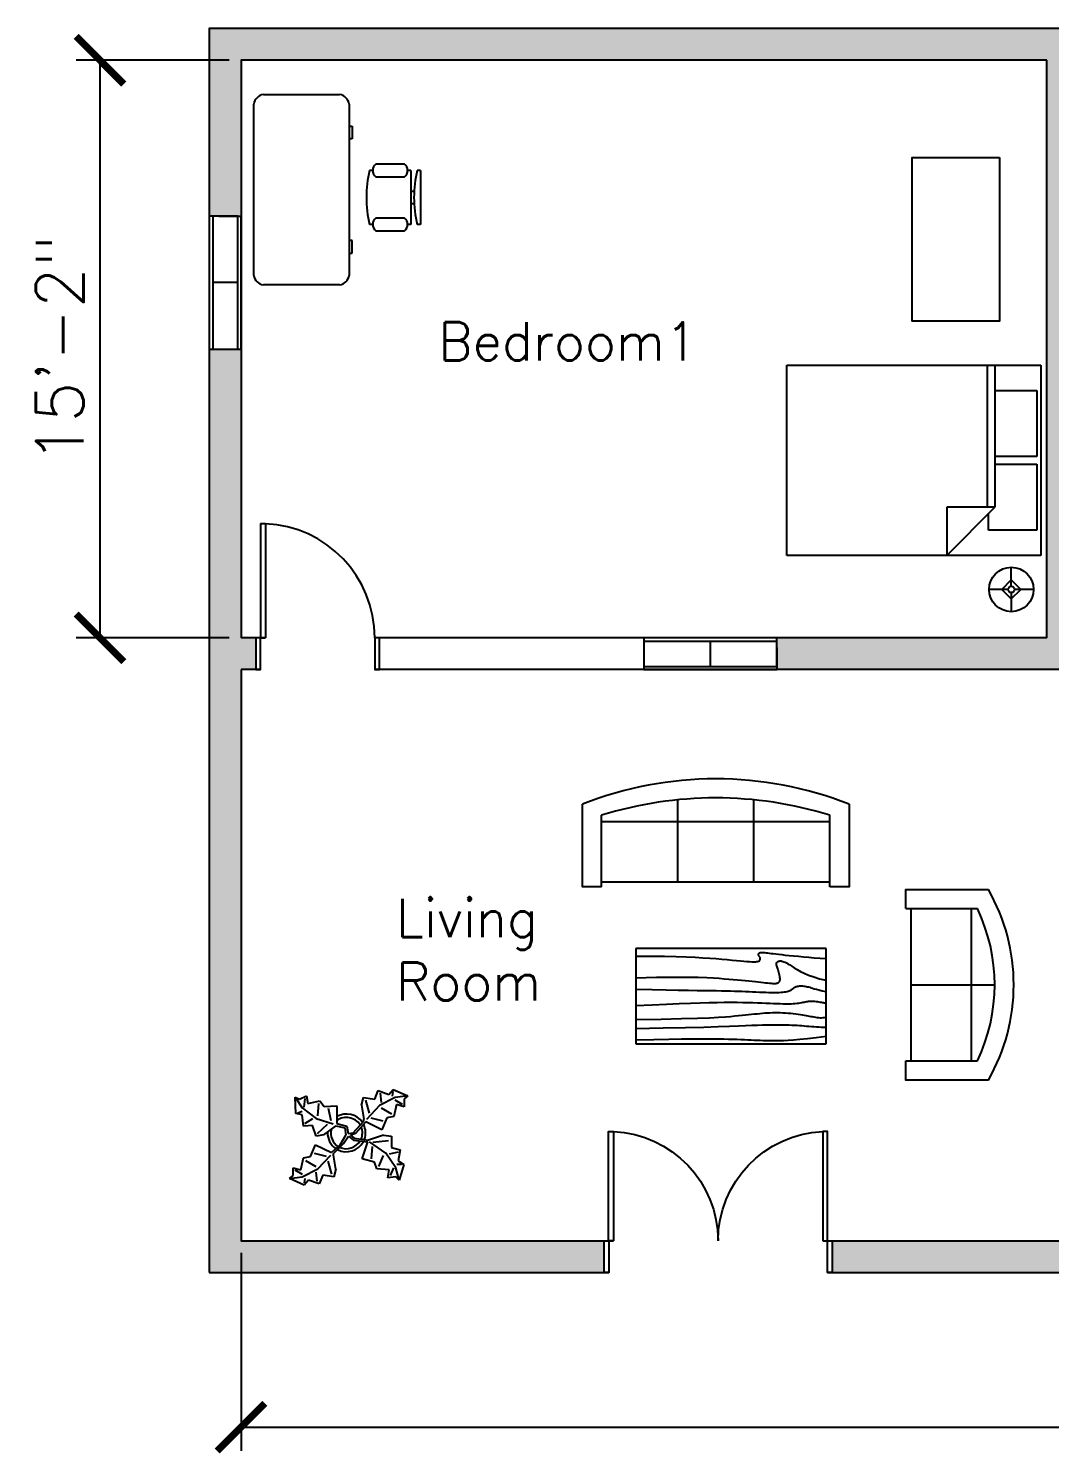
# Model space of a CAD drawing. Header units: inches. Extents: x 55 to 904, y 149 to 653.
# Drawn here: x 55.2 to 377.1, y 149.2 to 598.2 of the extents above; entities that cross this region are included whole.
import ezdxf

# ---------------------------------------------------------------- set-up
doc = ezdxf.new("R2010")
doc.units = ezdxf.units.IN
for name, color, linetype in [('Block', 4, 'Continuous'), ('Dim', 92, 'Continuous'), ('E-F-DOOR', 12, 'Continuous'), ('Hatches', 222, 'Continuous'), ('Text', 50, 'Continuous'), ('Window', 30, 'Continuous')]:
    doc.layers.add(name, color=color, linetype=linetype)
doc.styles.get("Standard").update_dxf_attribs({"font": 'simplex8.shx'})
doc.dimstyles.new('DIM', dxfattribs={"dimscale": 6, "dimtxt": 2.5, "dimasz": 2.5, "dimexe": 1.25, "dimexo": 0.625, "dimtad": 1, "dimlunit": 4, "dimtxsty": 'Standard', "dimblk": 'ARCHTICK', "dimcen": 2.5, "dimadec": 0, "dimazin": 0, "dimtfac": 1, "dimtmove": 0, "dimatfit": 3, "dimfxl": 1, "dimarcsym": 0})

# ---------------------------------------------------------------- blocks, each defined once
blk = doc.blocks.new('DR-36')
for p, q in [((0, 36), (0, 0)), ((0, 36), (1.5, 36)), ((1.5, 36), (1.5, 0)), ((0, 0), (1.5, 0))]:
    blk.add_line(p, q)
for points in [[(0, 0), (-1.5, 0), (-1.5, -10), (0, -10)], [(37.5, 0), (36, 0), (36, -10), (37.5, -10)]]:
    blk.add_lwpolyline(points, close=True)
blk.add_arc((0, 0), 36, 0, 87.6141)
blk = doc.blocks.new('DR-69P')
for points in [[(1.5, 0), (0, 0), (0, 34.5), (1.5, 34.5)], [(67.5, 0), (69, 0), (69, 34.5), (67.5, 34.5)], [(0, 0), (-1.5, 0), (-1.5, -10), (0, -10)], [(70.45, 0.02), (68.95, 0.02), (68.95, -9.98), (70.45, -9.98)]]:
    blk.add_lwpolyline(points, close=True)
for centre, start, end in [((0, 0), 0, 87.5104), ((69, 0), 92.4896, 180)]:
    blk.add_arc(centre, 34.5, start, end)
blk = doc.blocks.new('window')
at = {"layer": 'Window'}
for p, q in [((-10.01, 41.91), (-10.01, 0)), ((-7, 41.91), (-10.01, 41.91)), ((-8.87, 41.91), (-8.87, 0)), ((-1, 41.91), (-7, 41.91)), ((-7, 41.91), (0, 41.91)), ((-1, 0), (-1, 41.91)), ((0, 0), (0, 41.91)), ((-1, 20.96), (-8.87, 20.96)), ((-10.01, 0), (0, 0))]:
    blk.add_line(p, q, dxfattribs=at)
blk = doc.blocks.new('Bed - Queen')
at = {"linetype": 'Continuous'}
for p, q in [((0, -80.00003), (0, 0)), ((0, 0), (59.99999, 0)), ((59.99999, 0), (59.99999, -80.00003)), ((7.99999, -1.2), (28.79998, -1.2)), ((7.99999, -14.4), (7.99999, -1.2)), ((28.79998, -1.2), (28.79998, -14.4)), ((31.19999, -1.2), (51.99999, -1.2)), ((31.19999, -14.4), (31.19999, -1.2)), ((51.99999, -1.2), (51.99999, -16.4)), ((0, -14.4), (44.8, -14.4)), ((44.8, -16.8), (0, -16.8)), ((59.99999, -29.6), (44.8, -14.4)), ((44.8, -14.4), (44.8, -29.6)), ((51.99999, -16.4), (46.79936, -16.4)), ((44.8, -29.6), (59.99999, -29.6)), ((59.99999, -80.00003), (0, -80.00003))]:
    blk.add_line(p, q, dxfattribs=at)
blk = doc.blocks.new('Chair - Desk')
at = {"linetype": 'Continuous'}
for p, q in [((-8.5, 0), (-8.5, -1)), ((-8.5, 0), (8.5, 0)), ((8.5, 0), (8.5, -1)), ((-8.5, -3), (-8.5, -4)), ((-8.5, -3), (8.5, -3)), ((-2, -3), (-2, -1.9355)), ((2, -1.9576), (2, -3)), ((8.5, -3), (8.5, -4)), ((-10.5, -5), (-10.5, -14)), ((-6.5, -14), (-6.5, -5)), ((6.5, -5), (6.5, -14)), ((10.5, -14), (10.5, -5)), ((-8.5, -15), (-8.5, -16)), ((8.5, -15), (8.5, -16))]:
    blk.add_line(p, q, dxfattribs=at)
for centre, radius, start, end in [((-8.5, -6.5), 2.5, 36.8699, 143.1301), ((0, 34.625), 36.625, 256.5803, 283.4197), ((8.5, -6.5), 2.5, 36.8699, 143.1301), ((-8.5, -12.5), 2.5, 216.8699, 323.1301), ((0, 19.625), 36.625, 256.5803, 283.4197), ((8.5, -12.5), 2.5, 216.8699, 323.1301)]:
    blk.add_arc(centre, radius, start, end, dxfattribs=at)
blk = doc.blocks.new('Sofa - Roundback 7 ft.')
at = {"linetype": 'Continuous'}
for p, q in [((-12.00002, -32.4421), (-12.00003, -6.5971)), ((11.99997, -32.4421), (11.99998, -6.5971)), ((-36.000027, -34), (-36.000027, -11.4696)), ((-35.999844, -13.3819), (35.9998, -13.3819)), ((35.99998, -34), (35.99998, -11.4696)), ((-36.000027, -32.4421), (35.99998, -32.4421))]:
    blk.add_line(p, q, dxfattribs=at)
for points in [[(-36.000027, -34), (-42.000027, -34), (-42.000027, -8)], [(41.99998, -8), (41.99998, -34), (35.99998, -34)]]:
    blk.add_lwpolyline(points, dxfattribs=at)
for centre, radius, start, end in [((0, -114.25), 114.25, 68.43141, 111.5686), ((-0.00001, -127.1968), 121.1968, 72.72033, 107.2797)]:
    blk.add_arc(centre, radius, start, end, dxfattribs=at)
blk = doc.blocks.new('Sofa - Roundback Loveseat 5 ft.')
at = {"linetype": 'Continuous'}
for p, q in [((0, -32.44198), (0, -5.99998)), ((-24, -33.99998), (-24, -11.46958)), ((-23.9998, -13.38178), (23.99986, -13.38178)), ((24.00004, -33.99998), (24.00004, -11.46958)), ((-24, -32.44198), (24.00004, -32.44198))]:
    blk.add_line(p, q, dxfattribs=at)
for points in [[(-24, -33.99998), (-30, -33.99998), (-30, -7.99998)], [(30.00004, -7.99998), (30.00004, -33.99998), (24.00004, -33.99998)]]:
    blk.add_lwpolyline(points, dxfattribs=at)
for centre, radius, start, end in [((0, -60.24998), 60.24998, 60.13715, 119.8628), ((0, -61.38438), 55.38444, 64.32083, 115.6792)]:
    blk.add_arc(centre, radius, start, end, dxfattribs=at)
blk = doc.blocks.new('Table - Rectangular Woodgrain 60 x 30 in.')
at = {"linetype": 'Continuous'}
for p, q in [((0, 0), (0, -30)), ((60, 0), (0, 0)), ((60, -30), (60, 0)), ((0, -30), (60, -30))]:
    blk.add_line(p, q, dxfattribs=at)
for points in [[(0, -2.4), (4.8155, -2.418), (9.0302, -2.4688), (12.709, -2.5477), (15.9167, -2.65), (18.7181, -2.7711), (21.1781, -2.9063), (23.3616, -3.0508), (25.3333, -3.2), (27.1477, -3.3495), (28.8172, -3.4958), (30.3437, -3.636), (31.7291, -3.7667), (32.9756, -3.8849), (34.0849, -3.9875), (35.059, -4.0714), (35.9, -4.1334), (36.6114, -4.1711), (37.2041, -4.1854), (37.6906, -4.1779), (38.0833, -4.15), (38.3948, -4.1034), (38.6375, -4.0396), (38.8239, -3.9602), (38.9666, -3.8667), (39.0764, -3.7608), (39.1573, -3.6448), (39.2116, -3.521), (39.2416, -3.3917), (39.2498, -3.2593), (39.2385, -3.1261), (39.21, -2.9944), (39.1666, -2.8667), (39.111, -2.7447), (39.0468, -2.6281), (38.978, -2.5163), (38.9083, -2.4083), (38.8418, -2.3035), (38.7823, -2.201), (38.7337, -2.1001), (38.7, -2), (38.6844, -1.9003), (38.6875, -1.8021), (38.7094, -1.707), (38.75, -1.6167), (38.8094, -1.5326), (38.8875, -1.4563), (38.9844, -1.3893), (39.1, -1.3333), (39.2351, -1.2896), (39.3937, -1.2583), (39.5804, -1.2396), (39.8, -1.2333), (40.057, -1.2396), (40.3562, -1.2583), (40.7023, -1.2896), (41.1, -1.3333), (41.5547, -1.3895), (42.0755, -1.4573), (42.6721, -1.5361), (43.3542, -1.625), (44.1316, -1.7233), (45.014, -1.8302), (46.0114, -1.9449), (47.1333, -2.0667), (48.3862, -2.1947), (49.7625, -2.3281), (51.2513, -2.4663), (52.8416, -2.6083), (54.5226, -2.7535), (56.2833, -2.9011), (58.1127, -3.0501), (60, -3.2)], [(0, -9.2), (6.5759, -9.0858), (11.9385, -9.0365), (16.2527, -9.0418), (19.6833, -9.0917), (22.3952, -9.1759), (24.5531, -9.2844), (26.322, -9.4069), (27.8666, -9.5333), (29.3241, -9.6553), (30.7203, -9.7719), (32.0532, -9.8837), (33.3208, -9.9917), (34.5213, -10.0965), (35.6526, -10.199), (36.7128, -10.2999), (37.7, -10.4), (38.6129, -10.4996), (39.4531, -10.5969), (40.223, -10.6895), (40.925, -10.775), (41.5613, -10.8512), (42.1344, -10.9156), (42.6465, -10.966), (43.1, -11), (43.4976, -11.0158), (43.8437, -11.0136), (44.143, -10.9942), (44.4, -10.9583), (44.6195, -10.9069), (44.8062, -10.8406), (44.9648, -10.7603), (45.1, -10.6667), (45.2155, -10.5598), (45.3114, -10.4365), (45.3871, -10.2929), (45.4416, -10.125), (45.4743, -9.929), (45.4844, -9.7011), (45.4709, -9.4371), (45.4333, -9.1333), (45.3716, -8.7883), (45.2896, -8.4104), (45.1919, -8.0107), (45.0833, -7.6), (44.9685, -7.1893), (44.8521, -6.7896), (44.7388, -6.4117), (44.6333, -6.0667), (44.54, -5.7628), (44.4614, -5.4979), (44.4001, -5.2675), (44.3583, -5.0667), (44.3384, -4.8909), (44.3427, -4.7354), (44.3736, -4.5956), (44.4333, -4.4667), (44.5236, -4.3453), (44.6427, -4.2333), (44.7884, -4.1339), (44.9583, -4.05), (45.1501, -3.9849), (45.3614, -3.9417), (45.59, -3.9234), (45.8333, -3.9333), (46.0915, -3.9749), (46.3734, -4.0531), (46.6906, -4.1736), (47.0542, -4.3417), (47.4756, -4.5629), (47.9661, -4.8427), (48.5372, -5.1866), (49.2, -5.6), (49.9676, -6.0844), (50.8594, -6.625), (51.8965, -7.2031), (53.1, -7.8), (54.491, -8.3969), (56.0906, -8.975), (57.9199, -9.5156), (60, -10)], [(0, -12.8), (5.1847, -12.9322), (9.6213, -13.0323), (13.3963, -13.1059), (16.5958, -13.1583), (19.3063, -13.1952), (21.614, -13.2219), (23.6054, -13.2439), (25.3666, -13.2667), (26.9728, -13.2947), (28.4531, -13.3281), (29.8256, -13.3663), (31.1083, -13.4083), (32.3191, -13.4535), (33.476, -13.501), (34.597, -13.5501), (35.7, -13.6), (36.7984, -13.6497), (37.8875, -13.6979), (38.9578, -13.743), (40, -13.7833), (41.0047, -13.8174), (41.9625, -13.8438), (42.864, -13.8607), (43.7, -13.8667), (44.4631, -13.8604), (45.1552, -13.8417), (45.7801, -13.8104), (46.3416, -13.7667), (46.8439, -13.7104), (47.2906, -13.6417), (47.6858, -13.5604), (48.0333, -13.4667), (48.3375, -13.3608), (48.6042, -13.2448), (48.8396, -13.121), (49.05, -12.9917), (49.2417, -12.8593), (49.4208, -12.7261), (49.5937, -12.5944), (49.7667, -12.4667), (49.9452, -12.3451), (50.1323, -12.2313), (50.3303, -12.1268), (50.5416, -12.0333), (50.7686, -11.9524), (51.0135, -11.8854), (51.2788, -11.8341), (51.5666, -11.8), (51.8785, -11.7843), (52.2116, -11.7865), (52.562, -11.8059), (52.926, -11.8417), (53.2998, -11.8931), (53.6795, -11.9594), (54.0614, -12.0397), (54.4416, -12.1333), (54.8223, -12.2401), (55.2293, -12.3625), (55.6942, -12.5037), (56.2489, -12.6667), (56.9251, -12.8547), (57.7545, -13.0708), (58.7689, -13.3182), (60, -13.6)], [(0, -18), (5.124, -17.7273), (9.6609, -17.5057), (13.6705, -17.3303), (17.2125, -17.1958), (20.3467, -17.0973), (23.1328, -17.0297), (25.6307, -16.9878), (27.9, -16.9667), (29.9928, -16.9617), (31.9302, -16.9703), (33.7254, -16.9907), (35.3917, -17.0208), (36.9423, -17.0588), (38.3906, -17.1026), (39.7499, -17.1503), (41.0333, -17.2), (42.2519, -17.2496), (43.4073, -17.2969), (44.4986, -17.3395), (45.525, -17.375), (46.4858, -17.4012), (47.3802, -17.4156), (48.2074, -17.416), (48.9667, -17.4), (49.6583, -17.3662), (50.2872, -17.3167), (50.8595, -17.2547), (51.3812, -17.1833), (51.8584, -17.1057), (52.2971, -17.025), (52.7034, -16.9443), (53.0833, -16.8667), (53.443, -16.7951), (53.789, -16.7313), (54.128, -16.6768), (54.4666, -16.6334), (54.8115, -16.6024), (55.1693, -16.5854), (55.5465, -16.5841), (55.95, -16.6), (56.3828, -16.6337), (56.8346, -16.6823), (57.2915, -16.7418), (57.7396, -16.8084), (58.165, -16.878), (58.5539, -16.9469), (58.8924, -17.0111), (59.1666, -17.0667), (59.3679, -17.1107), (59.5078, -17.1438), (59.6032, -17.1675), (59.6708, -17.1833), (59.7275, -17.193), (59.7901, -17.1979), (59.8753, -17.1998), (60, -17.2)], [(0, -22.4), (8.0098, -22.2501), (14.4094, -22.1011), (19.4168, -21.9535), (23.25, -21.8083), (26.1269, -21.6663), (28.2656, -21.5281), (29.884, -21.3947), (31.2, -21.2667), (32.3967, -21.1448), (33.5172, -21.0292), (34.5697, -20.9198), (35.5625, -20.8167), (36.5037, -20.7198), (37.4015, -20.6292), (38.2642, -20.5448), (39.1, -20.4667), (39.9164, -20.3951), (40.7187, -20.3313), (41.5117, -20.2768), (42.3, -20.2333), (43.0883, -20.2024), (43.8812, -20.1854), (44.6836, -20.1841), (45.5, -20.2), (46.3328, -20.234), (47.1747, -20.2844), (48.0163, -20.3488), (48.8479, -20.425), (49.66, -20.5106), (50.4429, -20.6031), (51.1872, -20.7004), (51.8833, -20.8), (52.5246, -20.8999), (53.1166, -20.9995), (53.6681, -21.0983), (54.1875, -21.1958), (54.6834, -21.2919), (55.1646, -21.3859), (55.6394, -21.4777), (56.1167, -21.5667), (56.6028, -21.6515), (57.0961, -21.7266), (57.5929, -21.7852), (58.0896, -21.8208), (58.5823, -21.8268), (59.0674, -21.7964), (59.5412, -21.723), (60, -21.6)], [(0, -25.2), (8.6355, -25.0504), (15.7026, -24.9031), (21.4049, -24.7606), (25.9458, -24.625), (29.529, -24.4988), (32.3578, -24.3844), (34.6359, -24.284), (36.5667, -24.2), (38.3213, -24.1341), (39.9417, -24.0854), (41.437, -24.0523), (42.8167, -24.0333), (44.0901, -24.0268), (45.2667, -24.0313), (46.3557, -24.0451), (47.3667, -24.0667), (48.309, -24.0947), (49.1928, -24.1287), (50.0284, -24.168), (50.826, -24.2125), (51.5959, -24.2617), (52.3483, -24.3151), (53.0935, -24.3725), (53.8417, -24.4334), (54.6009, -24.497), (55.3699, -24.561), (56.1454, -24.6226), (56.9239, -24.6792), (57.7021, -24.7279), (58.4764, -24.7662), (59.2435, -24.7911), (60, -24.8)], [(0, -28.8), (5.6867, -28.6681), (10.45, -28.5698), (14.407, -28.5012), (17.675, -28.4584), (20.3711, -28.4374), (22.6125, -28.4344), (24.5164, -28.4455), (26.2, -28.4667), (27.762, -28.4947), (29.2276, -28.5281), (30.6033, -28.5663), (31.8958, -28.6084), (33.1118, -28.6535), (34.2578, -28.7011), (35.3405, -28.7501), (36.3666, -28.8), (37.3443, -28.8497), (38.288, -28.8974), (39.2137, -28.9412), (40.1375, -28.9792), (41.0753, -29.0093), (42.0432, -29.0297), (43.0572, -29.0384), (44.1333, -29.0333), (45.2936, -29.0114), (46.5843, -28.9641), (48.0579, -28.8816), (49.7666, -28.7542), (51.7629, -28.5721), (54.0989, -28.3255), (56.8272, -28.0048), (60, -27.6)]]:
    blk.add_lwpolyline(points, dxfattribs=at)
blk = doc.blocks.new('Desk - 30 x 60 in.')
at = {"linetype": 'Continuous'}
for p, q in [((-26.999995, 0), (26.999995, 0)), ((-29.999995, -27), (-29.999995, -3)), ((29.999995, -3), (29.999995, -27)), ((26.999995, -30), (-26.999995, -30)), ((-20.000005, -30), (-20.000005, -31)), ((-20.000005, -31), (-16.000005, -31)), ((-16.000005, -31), (-16.000005, -30)), ((15.999995, -31), (15.999995, -30)), ((19.999995, -31), (15.999995, -31)), ((19.999995, -30), (19.999995, -31))]:
    blk.add_line(p, q, dxfattribs=at)
for centre, start, end in [((-26.499995, -3.5), 98.1301, 171.8699), ((26.499995, -3.5), 8.130102, 81.8699), ((-26.499995, -26.5), 188.1301, 261.8699), ((26.499995, -26.5), 278.1301, 351.8699)]:
    blk.add_arc(centre, 3.535534, start, end, dxfattribs=at)
blk = doc.blocks.new('Lamp - Table')
at = {"linetype": 'Continuous'}
for p, q in [((0, 7), (0, 1)), ((-1, 0), (-7, 0)), ((0, 3), (-3, 0)), ((-3, 0), (0, -3)), ((3, 0), (0, 3)), ((0, -3), (3, 0)), ((1, 0), (7, 0)), ((0, -1), (0, -7))]:
    blk.add_line(p, q, dxfattribs=at)
for radius in [7, 1]:
    blk.add_circle((0, 0), radius, dxfattribs=at)
blk = doc.blocks.new('Plant - Rubber or Philodendron')
at = {"linetype": 'Continuous'}
for p, q in [((8.8871, 10.7908), (9.9809, 13.4933)), ((9.9809, 13.4933), (13.3837, 12.301)), ((13.3837, 12.301), (14.68, 13.9039)), ((14.68, 13.9039), (19.3848, 11.8146)), ((-16.2005, 11.4774), (-13.9899, 8.1064)), ((-16.2005, 11.4774), (-14.8639, 10.7964)), ((-16.0159, 6.3329), (-16.2005, 11.4774)), ((-14.8639, 10.7964), (-12.6195, 11.8975)), ((-13.3174, 8.325), (-13.0735, 11.0065)), ((-12.6195, 11.8975), (-12.1909, 9.4345)), ((-12.1909, 9.4345), (-8.3829, 10.3)), ((-8.8369, 9.409), (-9.0894, 5.6095)), ((-8.3829, 10.3), (-7.0549, 8.501)), ((4.6914, 8.8812), (5.3859, 11.2828)), ((5.3859, 11.2828), (8.8871, 10.7908)), ((5.9878, 10.4842), (7.1971, 6.3869)), ((15.3859, 11.3055), (10.3916, 8.7942)), ((10.5828, 12.6946), (10.8893, 9.7953)), ((14.5816, 13.2037), (14.3848, 11.8033)), ((15.7909, 9.1065), (14.8995, 5.3044)), ((15.2875, 10.6053), (17.5907, 9.2105)), ((19.3848, 11.8146), (15.3859, 11.3055)), ((18.1925, 8.4119), (15.7909, 9.1065)), ((19.3848, 11.8146), (18.1868, 10.9119)), ((18.1868, 10.9119), (18.1925, 8.4119)), ((-14.0069, 5.8704), (-16.0159, 6.3329)), ((-15.3434, 6.5514), (-13.9984, 6.9884)), ((-13.5868, 2.2894), (-14.0069, 5.8704)), ((-13.9899, 8.1064), (-9.5434, 4.7185)), ((-13.1329, 3.1804), (-10.6614, 4.727)), ((-9.5434, 4.7185), (-4.1917, 2.9888)), ((-7.0549, 8.501), (-3.0284, 8.6941)), ((-4.8529, 4.012), (-5.7184, 7.82)), ((-3.0284, 8.6941), (-3.0709, 3.1041)), ((4.6914, 8.8812), (5.5014, 4.4831)), ((10.3916, 8.7942), (6.2847, 4.4028)), ((7.7005, 4.8881), (11.5025, 3.9967)), ((14.2977, 6.1031), (10.9934, 7.9956)), ((12.7005, 4.8994), (11.1089, 1.1958)), ((14.8995, 5.3044), (12.7005, 4.8994)), ((-10.6784, 2.491), (-13.5868, 2.2894)), ((-9.5858, -0.8715), (-10.6784, 2.491)), ((-9.1318, 0.0195), (-5.9793, 2.9025)), ((-7.1228, -0.443), (-3.5248, 2.2131)), ((-3.5248, 2.2131), (-3.3011, 2.4355)), ((-3.3011, 2.4355), (-0.5306, 1.7947)), ((-3.0709, 3.1041), (0.0797, 2.3163)), ((-0.5306, 1.7947), (-0.2255, -0.5527)), ((-0.5306, 1.7947), (-0.5306, 1.7947)), ((0.0797, 2.3163), (0.4866, -0.031)), ((0.4866, -0.031), (2.1141, 0.2298)), ((2.1141, 0.2298), (5.4346, 3.9146)), ((6.1032, 3.6844), (2.8262, -0.031)), ((5.4346, 3.9146), (5.5014, 4.4831)), ((11.1089, 1.1958), (6.1032, 3.6844)), ((-11.3237, -7.2629), (-9.7321, -3.5593)), ((-9.7321, -3.5593), (-4.7264, -6.0479)), ((-7.1228, -0.443), (-9.5858, -0.8715)), ((-2.019, -3.6148), (-4.7264, -6.0479)), ((-4.0579, -6.2781), (-0.9375, -3.1608)), ((-2.019, -3.6148), (-0.2255, -0.5527)), ((-0.9375, -3.1608), (0.5883, -0.8135)), ((0.5883, -0.8135), (2.2447, -2.0916)), ((2.8262, -0.031), (1.3003, -0.5527)), ((1.3003, -0.5527), (2.4193, -1.4655)), ((2.2447, -2.0916), (6.7108, -2.6626)), ((2.4193, -1.4655), (6.895, -2.1175)), ((4.943, -7.9659), (6.7108, -2.6626)), ((11.6605, -0.5413), (6.895, -2.1175)), ((12.3677, -6.1981), (7.219, -2.6772)), ((8.125, -4.0768), (7.7715, -7.9659)), ((8.3544, -2.7453), (13.1973, -2.1704)), ((11.6605, -0.5413), (14.1354, -0.8948)), ((14.1354, -0.8948), (14.1354, -4.4304)), ((14.1354, -4.4304), (16.9638, -5.1375)), ((-14.4141, -11.4699), (-13.5228, -7.6679)), ((-13.5228, -7.6679), (-11.3237, -7.2629)), ((-12.921, -8.4665), (-9.6166, -10.359)), ((-6.3237, -7.2516), (-10.1257, -6.3602)), ((-9.0148, -11.1577), (-4.9047, -6.8122)), ((-4.611, -12.8477), (-5.8203, -8.7504)), ((-4.1246, -6.8466), (-4.0579, -6.2781)), ((-3.3146, -11.2447), (-4.1246, -6.8466)), ((8.8321, -9.0266), (4.943, -7.9659)), ((10.2463, -10.4408), (11.6605, -6.9053)), ((15.5496, -10.7943), (12.3677, -6.1981)), ((16.2567, -5.8446), (13.4283, -6.5517)), ((16.9638, -5.1375), (16.2567, -8.673)), ((16.2567, -8.673), (18.0245, -9.7337)), ((-18.008, -14.1781), (-16.8101, -13.2754)), ((-16.8157, -10.7754), (-14.4141, -11.4699)), ((-16.8101, -13.2754), (-16.8157, -10.7754)), ((-13.9107, -12.9688), (-16.2139, -11.574)), ((-14.0091, -13.669), (-9.0148, -11.1577)), ((-9.206, -15.0581), (-9.5126, -12.1588)), ((-7.5103, -13.1543), (-8.6042, -15.8568)), ((-4.0092, -13.6463), (-7.5103, -13.1543)), ((-3.3146, -11.2447), (-4.0092, -13.6463)), ((9.5392, -11.1479), (8.8321, -9.0266)), ((13.4283, -11.5015), (9.5392, -11.1479)), ((13.0748, -13.9763), (13.4283, -11.5015)), ((14.8425, -10.7943), (13.7819, -13.2692)), ((16.6103, -14.6834), (15.5496, -10.7943)), ((17.3174, -9.7337), (15.9032, -9.7337)), ((18.0245, -9.7337), (16.6103, -14.6834)), ((-18.008, -14.1781), (-14.0091, -13.669)), ((-13.3032, -16.2674), (-18.008, -14.1781)), ((-12.0069, -14.6645), (-13.3032, -16.2674)), ((-13.2048, -15.5672), (-13.008, -14.1668)), ((-8.6042, -15.8568), (-12.0069, -14.6645)), ((15.5496, -13.6228), (13.0748, -13.9763)), ((16.6103, -14.6834), (15.5496, -13.6228))]:
    blk.add_line(p, q, dxfattribs=at)
for centre, radius, start, end in [((0, 0), 6.1275, 34.37569, 120.1028), ((-0.0601, -0.2075), 5.2461, 33.82192, 124.9414), ((0.0308, 0.1664), 6, 178.6147, 235.1169), ((0.0308, 0.1664), 5, 168.1647, 238.6725), ((-0.2664, 0.1682), 5.2775, 338.4094, 20.03007), ((-0.098, 0.1364), 6.1288, 341.2017, 26.09184), ((-0.0234, 0.3825), 6.1492, 242.5812, 331.2714), ((-0.1102, 0.4886), 5.2883, 247.3711, 327.472)]:
    blk.add_arc(centre, radius, start, end, dxfattribs=at)
blk = doc.blocks.new('_ArchTick')
at = {"color": 0, "linetype": 'ByBlock', "const_width": 0.15}
blk.add_lwpolyline([(-0.5, -0.5), (0.5, 0.5)], dxfattribs=at)
blk = doc.blocks.new('*D23')
at = {"layer": 'Defpoints', "color": 0, "transparency": 16777216}
for p in [(122.2, 588.22), (77.73, 406.22), (122.2, 406.22)]:
    blk.add_point(p, dxfattribs=at)
at = {"layer": 'Dim', "color": 0, "lineweight": -2, "transparency": 16777216}
for p, q in [((118.45, 588.22), (70.23, 588.22)), ((77.73, 588.22), (77.73, 406.22)), ((118.45, 406.22), (70.23, 406.22))]:
    blk.add_line(p, q, dxfattribs=at)
at = {"layer": 'Dim', "color": 0, "lineweight": -2, "transparency": 16777216, "xscale": 15, "yscale": 15, "zscale": 15}
for p, rotation in [((77.73, 588.22), 90), ((77.73, 406.22), 270)]:
    blk.add_blockref('_ArchTick', p, dxfattribs=dict(at, rotation=rotation))
at = {"layer": 'Dim', "color": 0, "transparency": 16777216, "insert": (65.05, 497.22), "char_height": 15, "attachment_point": 5, "rotation": 90}
blk.add_mtext('15\'-2"', dxfattribs=at)
blk = doc.blocks.new('*D28')
at = {"layer": 'Defpoints', "color": 0, "transparency": 16777216}
for p in [(122.2, 216.22), (722.2, 216.22), (722.2, 157.51)]:
    blk.add_point(p, dxfattribs=at)
at = {"layer": 'Dim', "color": 0, "lineweight": -2, "transparency": 16777216}
for p, q in [((122.2, 212.47), (122.2, 150.01)), ((722.2, 212.47), (722.2, 150.01)), ((122.2, 157.51), (722.2, 157.51))]:
    blk.add_line(p, q, dxfattribs=at)
at = {"layer": 'Dim', "color": 0, "lineweight": -2, "transparency": 16777216, "xscale": 15, "yscale": 15, "zscale": 15, "rotation": 180}
blk.add_blockref('_ArchTick', (122.2, 157.51), dxfattribs=at)
at = {"layer": 'Dim', "color": 0, "lineweight": -2, "transparency": 16777216, "xscale": 15, "yscale": 15, "zscale": 15}
blk.add_blockref('_ArchTick', (722.2, 157.51), dxfattribs=at)
at = {"layer": 'Dim', "color": 0, "transparency": 16777216, "insert": (422.2, 170.19), "char_height": 15, "attachment_point": 5}
blk.add_mtext("50'", dxfattribs=at)

msp = doc.modelspace()

# ---------------------------------------------------------------- hatches: boundary and pattern name
at = {"layer": 'Hatches'}
h = msp.add_hatch(color=256, dxfattribs=at)
h.dxf.hatch_style = 1
h.paths.add_polyline_path([(112.202, 598.219), (112.202, 539.13), (115.202, 539.13), (121.202, 539.13), (122.202, 539.13), (122.202, 588.219), (376.202, 588.219), (376.202, 406.219), (291.114, 406.219), (291.114, 403.219), (291.114, 397.219), (291.114, 396.219), (386.202, 396.219), (388.471, 396.219), (388.471, 406.219), (386.202, 406.219), (386.202, 516.219), (416.787, 516.219), (416.787, 522.219), (386.202, 522.219), (386.202, 588.219), (506.202, 588.219), (506.202, 522.219), (452.787, 522.219), (452.787, 516.219), (506.202, 516.219), (506.202, 458.707), (506.787, 458.707), (506.787, 456.707), (506.202, 456.707), (506.202, 406.219), (427.471, 406.219), (427.471, 396.219), (506.202, 396.219), (521.639, 396.219), (521.639, 406.219), (516.202, 406.219), (516.202, 588.219), (598.479, 588.219), (598.479, 598.219)])
h = msp.add_hatch(color=256, dxfattribs=at)
h.dxf.hatch_style = 1
h.paths.add_polyline_path([(122.202, 396.219), (126.878, 396.219), (126.878, 406.219), (122.202, 406.219), (122.202, 497.219), (112.202, 497.219), (112.202, 206.219), (236.63, 206.238), (236.63, 216.219), (122.202, 216.219)])
h.paths.add_polyline_path([(422.202, 216.219), (308.581, 216.219), (308.581, 206.219), (422.202, 206.219)])
h.paths.add_polyline_path([(732.202, 282.839), (722.202, 282.839), (722.202, 216.219), (464.114, 216.219), (464.114, 213.219), (464.114, 206.219), (732.202, 206.219)])
h.paths.add_polyline_path([(588.202, 324.958), (578.202, 324.958), (578.202, 263.928), (588.202, 263.928)])

# ---------------------------------------------------------------- linework, layer by layer
for p, q in [((376.202, 406.219), (376.202, 588.219)), ((129.878, 406.219), (122.202, 406.219)), ((376.202, 406.219), (164.378, 406.219)), ((128.378, 396.219), (122.202, 396.219)), ((386.202, 396.219), (164.378, 396.219)), ((112.202, 206.219), (238.13, 206.238))]:
    msp.add_line(p, q)
for points in [[(307.081, 206.219), (732.202, 206.219), (732.202, 598.219), (112.202, 598.219), (112.202, 206.219)], [(376.202, 588.219), (122.202, 588.219), (122.202, 406.219)], [(122.202, 396.219), (122.202, 216.219), (239.581, 216.219)], [(305.581, 216.219), (722.202, 216.219), (722.202, 396.219)]]:
    msp.add_lwpolyline(points)
at = {"layer": 'Block'}
msp.add_lwpolyline([(361.279, 557.6), (361.279, 506.014), (333.794, 506.014), (333.794, 557.6)], close=True, dxfattribs=at)

# ---------------------------------------------------------------- block references
for name, p, rotation in [('Desk - 30 x 60 in.', (126.261, 547.41), 89.99999958659508), ('Chair - Desk', (178.723, 544.984), 270), ('Bed - Queen', (374.271, 492.147), 270), ('Lamp - Table', (365.016, 421.465), 270), ('Sofa - Roundback Loveseat 5 ft.', (365.778, 296.892), 270.0000000000002)]:
    msp.add_blockref(name, p, dxfattribs=dict(at, rotation=rotation))
for name, p in [('Sofa - Roundback 7 ft.', (271.853, 361.783)), ('Table - Rectangular Woodgrain 60 x 30 in.', (246.634, 308.344)), ('Plant - Rubber or Philodendron', (155.447, 250.053))]:
    msp.add_blockref(name, p, dxfattribs=at)
at = {"layer": 'E-F-DOOR'}
msp.add_blockref('DR-36', (128.378, 406.219), dxfattribs=at)
at = {"layer": 'E-F-DOOR', "xscale": -1}
msp.add_blockref('DR-69P', (307.081, 216.219), dxfattribs=at)
at = {"layer": 'Window'}
msp.add_blockref('window', (122.202, 497.219), dxfattribs=at)
at = {"layer": 'Window', "rotation": 270}
msp.add_blockref('window', (249.202, 396.219), dxfattribs=at)

# ---------------------------------------------------------------- texts
at = {"layer": 'Text', "char_height": 12, "attachment_point": 1}
for s, insert in [('Bedroom1', (184.368, 505.636)), ('Living Room', (171.077, 323.954))]:
    msp.add_mtext_dynamic_manual_height_columns(s, width=47.56488, gutter_width=12.5, heights=[0], dxfattribs=dict(at, insert=insert))

# ---------------------------------------------------------------- dimensions: what is measured, and where the dimension line sits
at = {"layer": 'Dim'}
dim = msp.add_linear_dim(base=(77.726, 406.219), p1=(122.202, 588.219), p2=(122.202, 406.219), angle=90, dimstyle='DIM', dxfattribs=at)
dim.commit()
dim.dimension.update_dxf_attribs({"geometry": '*D23', "text_midpoint": (65.047, 497.219)})
dim = msp.add_linear_dim(base=(722.202, 157.511), p1=(122.202, 216.219), p2=(722.202, 216.219), dimstyle='DIM', dxfattribs=at)
dim.commit()
dim.dimension.update_dxf_attribs({"geometry": '*D28', "text_midpoint": (422.202, 170.189)})

doc.saveas('drawing.dxf')
